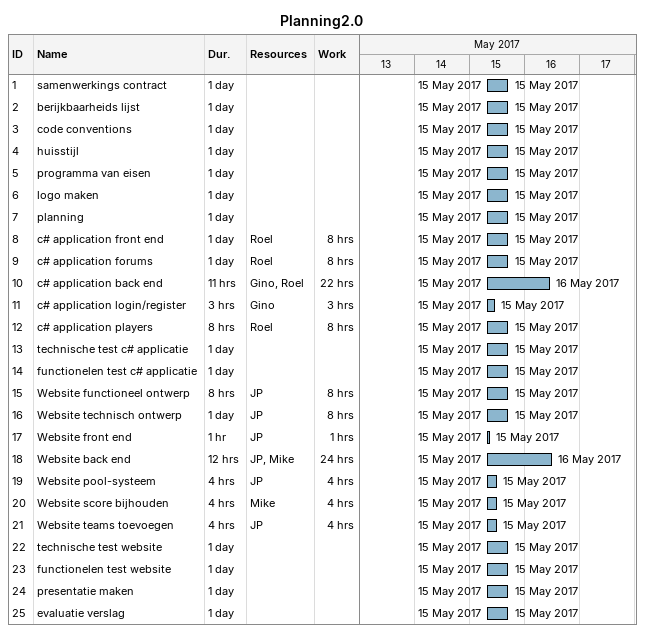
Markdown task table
Planning2.0

| ID | Task | Duration | Start | Finish | Resources | Work (h) |
|---|---|---|---|---|---|---|
| 1 | samenwerkings contract | 1d | 2017-05-15 | 2017-05-15 |  |  |
| 2 | berijkbaarheids lijst | 1d | 2017-05-15 | 2017-05-15 |  |  |
| 3 | code conventions | 1d | 2017-05-15 | 2017-05-15 |  |  |
| 4 | huisstijl | 1d | 2017-05-15 | 2017-05-15 |  |  |
| 5 | programma van eisen | 1d | 2017-05-15 | 2017-05-15 |  |  |
| 6 | logo maken | 1d | 2017-05-15 | 2017-05-15 |  |  |
| 7 | planning | 1d | 2017-05-15 | 2017-05-15 |  |  |
| 8 | c# application front end | 1d | 2017-05-15 | 2017-05-15 | Roel | 8 |
| 9 | c# application forums | 1d | 2017-05-15 | 2017-05-15 | Roel | 8 |
| 10 | c# application back end | 11h | 2017-05-15 | 2017-05-16 | Gino, Roel | 22 |
| 11 | c# application login/register | 3h | 2017-05-15 | 2017-05-15 | Gino | 3 |
| 12 | c# application players | 8h | 2017-05-15 | 2017-05-15 | Roel | 8 |
| 13 | technische test c# applicatie | 1d | 2017-05-15 | 2017-05-15 |  |  |
| 14 | functionelen test c# applicatie | 1d | 2017-05-15 | 2017-05-15 |  |  |
| 15 | Website functioneel ontwerp | 8h | 2017-05-15 | 2017-05-15 | JP | 8 |
| 16 | Website technisch ontwerp | 1d | 2017-05-15 | 2017-05-15 | JP | 8 |
| 17 | Website front end | 1h | 2017-05-15 | 2017-05-15 | JP | 1 |
| 18 | Website back end | 12h | 2017-05-15 | 2017-05-16 | JP, Mike | 24 |
| 19 | Website pool-systeem | 4h | 2017-05-15 | 2017-05-15 | JP | 4 |
| 20 | Website score bijhouden | 4h | 2017-05-15 | 2017-05-15 | Mike | 4 |
| 21 | Website teams toevoegen | 4h | 2017-05-15 | 2017-05-15 | JP | 4 |
| 22 | technische test website | 1d | 2017-05-15 | 2017-05-15 |  |  |
| 23 | functionelen test website | 1d | 2017-05-15 | 2017-05-15 |  |  |
| 24 | presentatie maken | 1d | 2017-05-15 | 2017-05-15 |  |  |
| 25 | evaluatie verslag | 1d | 2017-05-15 | 2017-05-15 |  |  |
